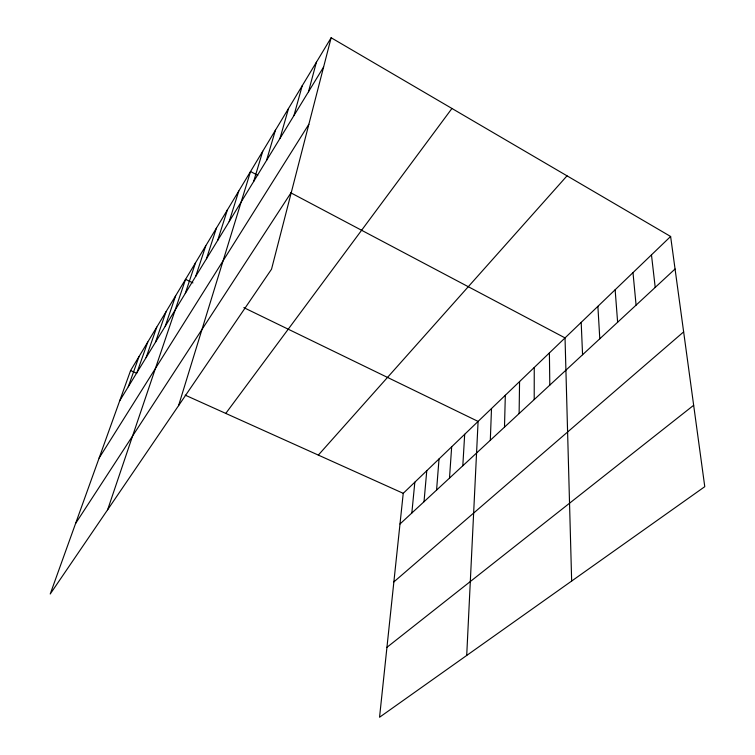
<?xml version="1.0" encoding="UTF-8"?>
<svg xmlns="http://www.w3.org/2000/svg" width="755" height="755" viewBox="0 0 755 755"><rect width="100%" height="100%" fill="white"/><g stroke="black" fill="none" stroke-linecap="round" stroke-linejoin="round"><path stroke-width="1.13" d="M534.21 399.574L534.247 367.477M519.119 413.57L519.563 381.586M504.491 427.122L505.322 395.261M490.306 440.269L491.505 408.53M466.713 655.444L478.094 421.413L243.837 307.634M462.815 465.75L464.684 434.295M449.499 478.104L451.669 446.79M436.569 490.089L439.032 458.936M424.017 501.726L426.764 470.724M411.834 513.023L414.835 482.181M670.619 236.475L403.236 493.326L379.548 717.25L704.774 486.673L670.619 236.475L331.143 37.75L130.587 370.545L50.226 594.006L271.526 269.205L331.143 37.75M308.465 91.808L316.392 62.231M293.931 115.591L302.208 85.768M279.973 138.448L288.552 108.418M266.543 160.428L275.415 130.228M253.623 181.568L262.749 151.236M178.567 405.652L250.537 171.498L257.804 175.349M229.19 221.564L238.759 191.053M217.629 240.496L227.378 209.928M206.464 258.767L216.392 228.161M195.687 276.405L205.775 245.79M185.277 293.44L195.498 262.834M107.635 509.748L185.56 279.331L192.931 282.908M165.185 326.33L175.641 295.781M155.492 342.194L166.053 311.692M146.111 357.549L156.766 327.104M137.042 372.404L147.763 342.043M128.246 386.786L139.043 356.511M119.734 400.735L323.593 67.035M99.103 458.087L308.842 124.311M75.604 523.451L291.326 192.317M225.773 413.41L451.943 108.465M318.327 455.095L567.024 175.839M399.99 523.998L675.055 269.007M393.865 581.907L683.643 331.879M386.938 647.328L693.656 405.284M130.587 370.545L136.74 373.319M185.192 395.139L403.236 493.326M290.788 192.799L565.033 337.9L571.658 581.048M651.471 254.86L655.217 287.4M632.992 272.621L636.087 305.133M615.136 289.769L617.628 322.253M597.885 306.341L599.791 338.778M581.19 322.376L582.567 354.746M549.395 352.925L549.81 385.116"/></g></svg>
